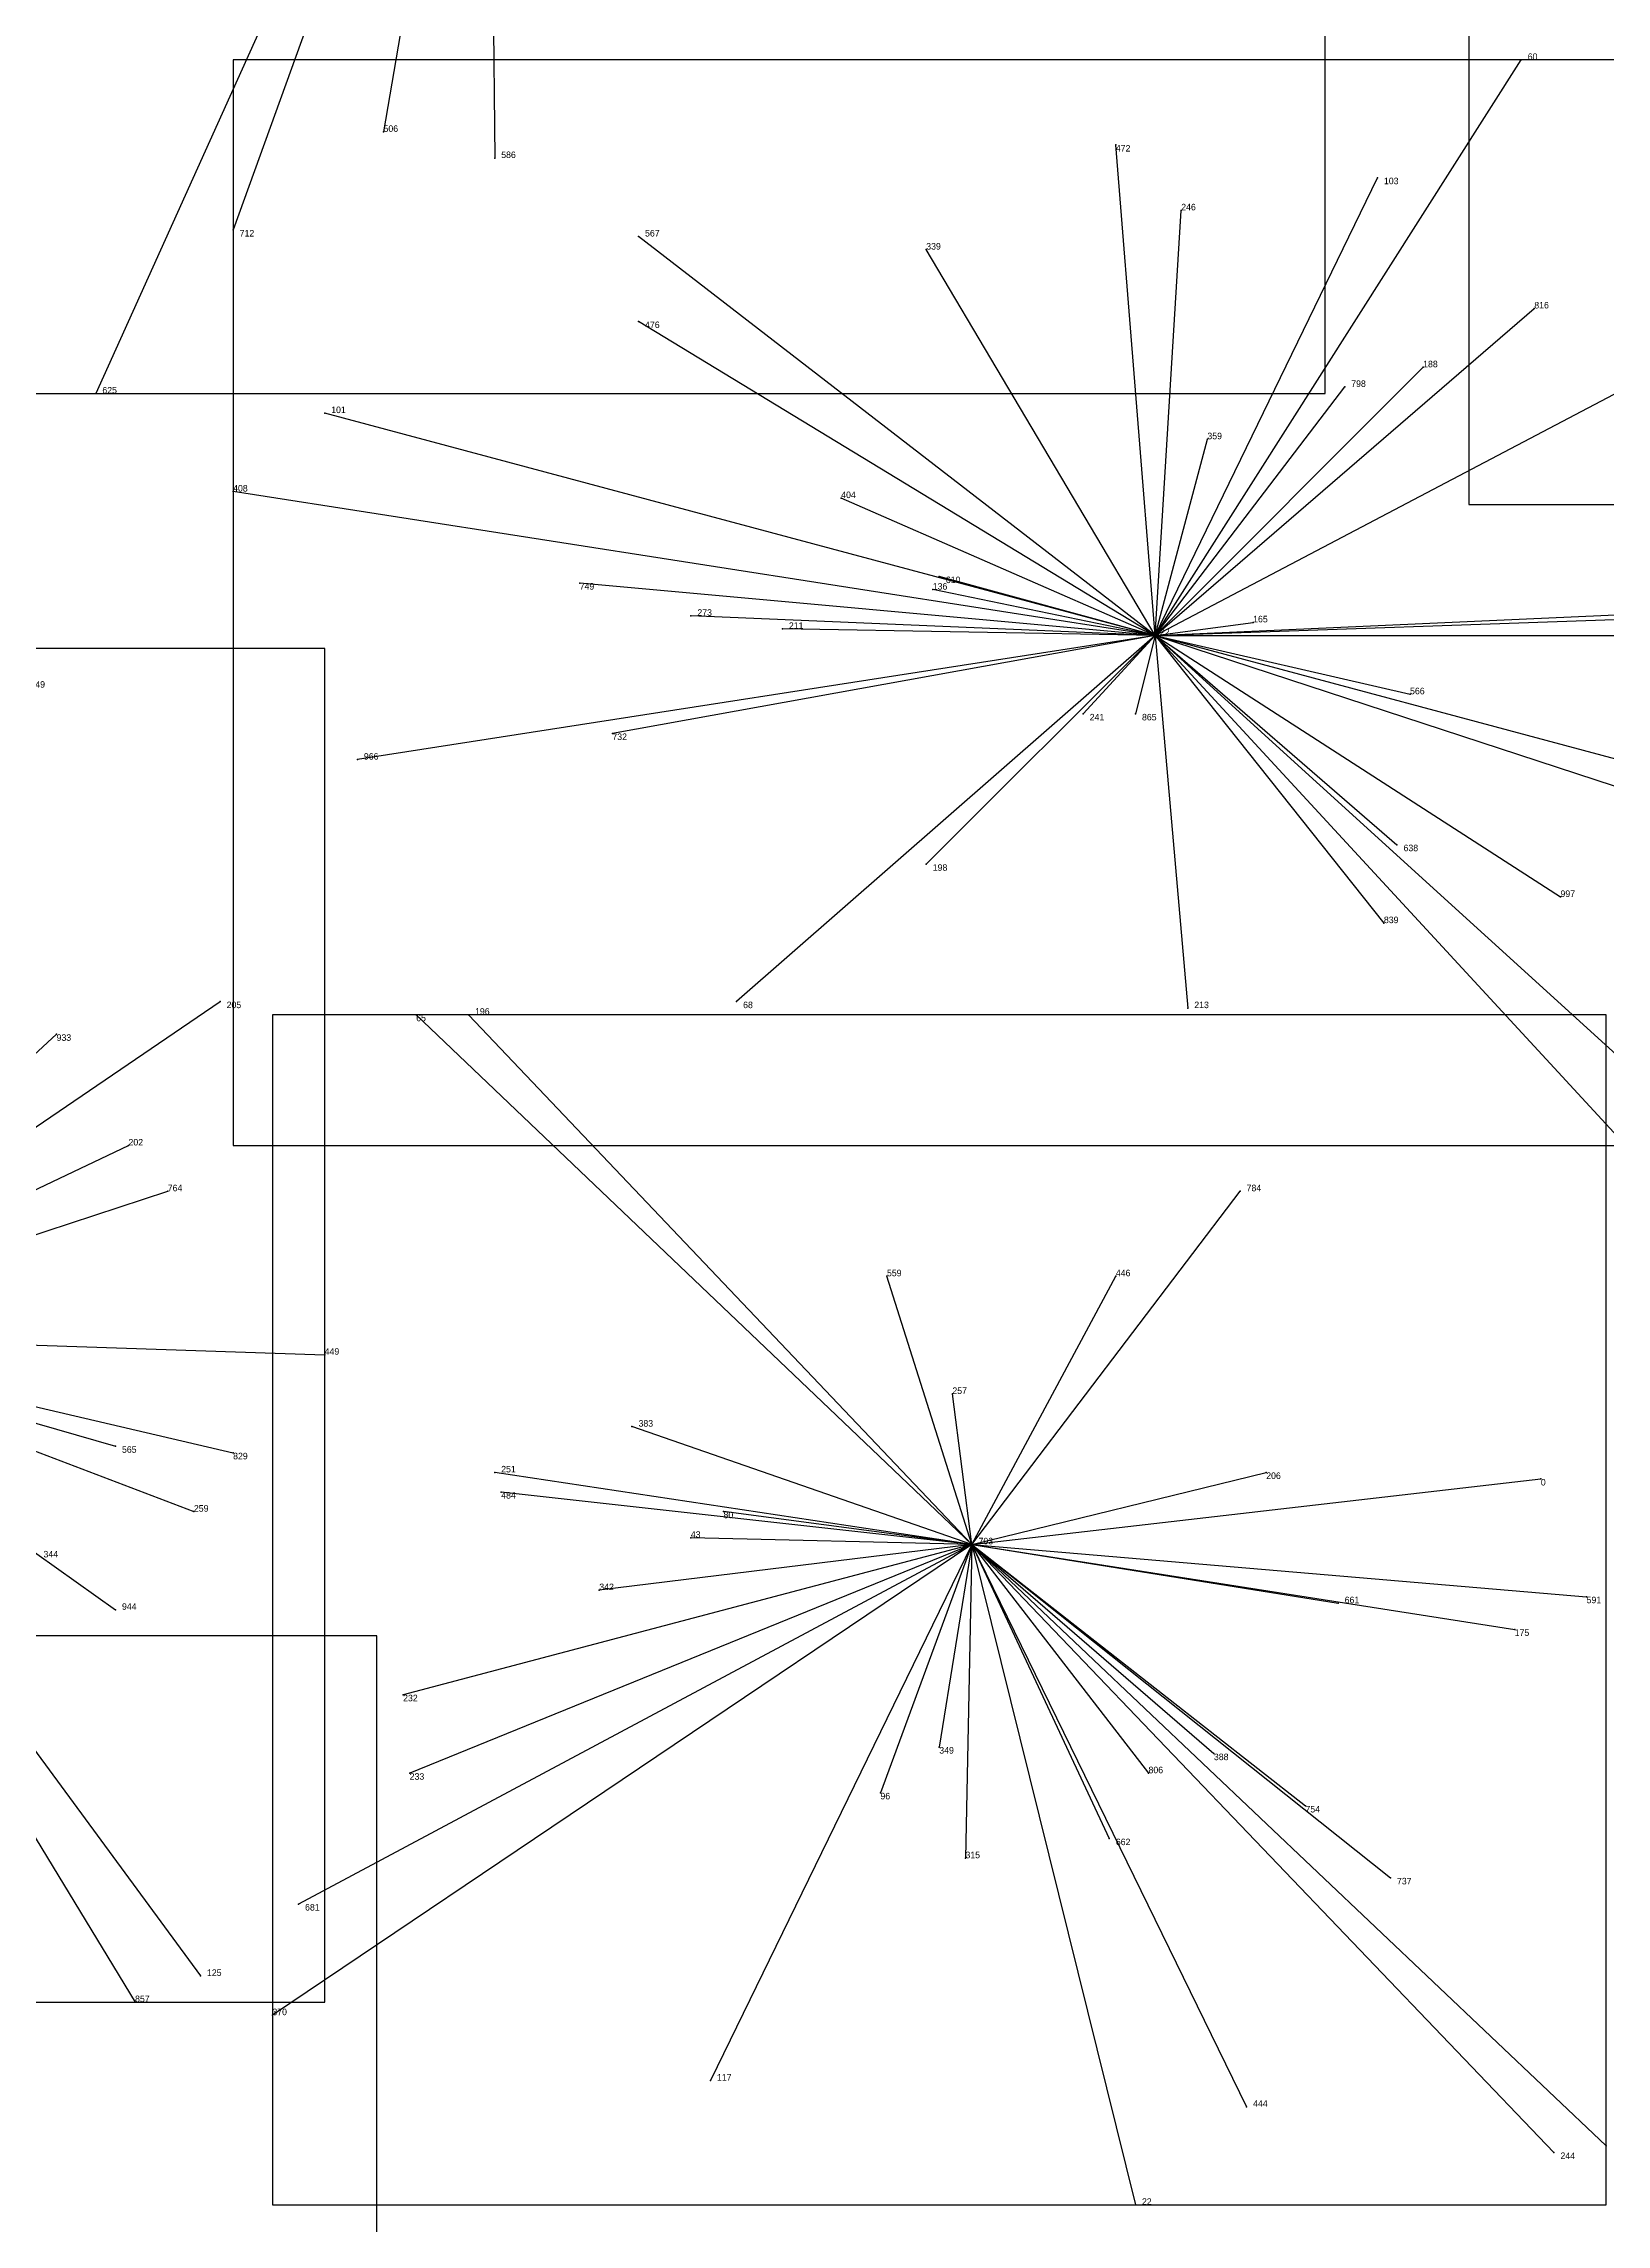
# Model space of a CAD drawing. Extents: x 0 to 1, y 0 to 1.
# Drawn here: x 0.516 to 0.755, y 0.266 to 0.5995 of the extents above; entities that cross this region are included whole.
import ezdxf

# ---------------------------------------------------------------- set-up
doc = ezdxf.new("R2010")
doc.units = 0
for name, color, linetype in [('Clients', 3, 'CONTINUOUS'), ('Facilities', 3, 'CONTINUOUS'), ('Facilities_lines', 3, 'CONTINUOUS'), ('Min_max_boxes', 1, 'CONTINUOUS'), ('Normals', 1, 'CONTINUOUS'), ('Source_points', 5, 'CONTINUOUS'), ('Text', 3, 'CONTINUOUS')]:
    doc.layers.add(name, color=color, linetype=linetype)

msp = doc.modelspace()

# ---------------------------------------------------------------- linework, layer by layer
at = {"layer": 'Clients', "color": 5}
for p in [(0.742, 0.597), (0.568, 0.586), (0.68, 0.584), (0.585, 0.582), (0.72, 0.579), (0.69, 0.574), (0.545, 0.571), (0.607, 0.57), (0.651, 0.568), (0.607, 0.557), (0.744, 0.559), (0.715, 0.547), (0.727, 0.55), (0.524, 0.546), (0.559, 0.543), (0.694, 0.539), (0.545, 0.531), (0.638, 0.53), (0.598, 0.517), (0.653, 0.518), (0.652, 0.516), (0.615, 0.512), (0.701, 0.511), (0.629, 0.51), (0.675, 0.497), (0.683, 0.497), (0.725, 0.5), (0.603, 0.494), (0.564, 0.49), (0.723, 0.477), (0.651, 0.474), (0.748, 0.469), (0.721, 0.465), (0.543, 0.453), (0.573, 0.451), (0.581, 0.451), (0.622, 0.453), (0.691, 0.452), (0.518, 0.448), (0.529, 0.431), (0.535, 0.424), (0.699, 0.424), (0.645, 0.411), (0.68, 0.411), (0.559, 0.399), (0.655, 0.393), (0.606, 0.388), (0.527, 0.385), (0.545, 0.384), (0.585, 0.381), (0.703, 0.381), (0.586, 0.378), (0.745, 0.38), (0.539, 0.375), (0.62, 0.375), (0.615, 0.371), (0.601, 0.363), (0.714, 0.361), (0.752, 0.362), (0.527, 0.36), (0.741, 0.357), (0.571, 0.347), (0.653, 0.339), (0.695, 0.338), (0.572, 0.335), (0.685, 0.335), (0.644, 0.332), (0.709, 0.33), (0.679, 0.325), (0.657, 0.322), (0.722, 0.319), (0.555, 0.315), (0.54, 0.304), (0.53, 0.3), (0.551, 0.298), (0.618, 0.288), (0.7, 0.284), (0.747, 0.277), (0.755, 0.278), (0.683, 0.269)]:
    msp.add_point(p, dxfattribs=at)
at = {"layer": 'Facilities', "color": 3}
for p in [(0.686, 0.509), (0.658, 0.37)]:
    msp.add_point(p, dxfattribs=at)
at = {"layer": 'Facilities_lines', "color": 3}
for p, q in [((0.584, 0.679), (0.524, 0.546)), ((0.584, 0.679), (0.545, 0.571)), ((0.584, 0.679), (0.568, 0.586)), ((0.584, 0.679), (0.585, 0.582)), ((0.686, 0.509), (0.742, 0.597)), ((0.686, 0.509), (0.68, 0.584)), ((0.686, 0.509), (0.72, 0.579)), ((0.686, 0.509), (0.69, 0.574)), ((0.686, 0.509), (0.607, 0.57)), ((0.686, 0.509), (0.651, 0.568)), ((0.686, 0.509), (0.607, 0.557)), ((0.686, 0.509), (0.783, 0.56)), ((0.686, 0.509), (0.744, 0.559)), ((0.686, 0.509), (0.727, 0.55)), ((0.686, 0.509), (0.715, 0.547)), ((0.686, 0.509), (0.559, 0.543)), ((0.686, 0.509), (0.694, 0.539)), ((0.686, 0.509), (0.545, 0.531)), ((0.686, 0.509), (0.638, 0.53)), ((0.686, 0.509), (0.598, 0.517)), ((0.686, 0.509), (0.653, 0.518)), ((0.686, 0.509), (0.652, 0.516)), ((0.686, 0.509), (0.615, 0.512)), ((0.686, 0.509), (0.801, 0.513)), ((0.686, 0.509), (0.775, 0.513)), ((0.686, 0.509), (0.701, 0.511)), ((0.686, 0.509), (0.564, 0.49)), ((0.686, 0.509), (0.603, 0.494)), ((0.686, 0.509), (0.622, 0.453)), ((0.686, 0.509), (0.629, 0.51)), ((0.686, 0.509), (0.651, 0.474)), ((0.686, 0.509), (0.675, 0.497)), ((0.686, 0.509), (0.683, 0.497)), ((0.686, 0.509), (0.763, 0.439)), ((0.686, 0.509), (0.758, 0.431)), ((0.686, 0.509), (0.691, 0.452)), ((0.686, 0.509), (0.725, 0.5)), ((0.686, 0.509), (0.723, 0.477)), ((0.686, 0.509), (0.721, 0.465)), ((0.686, 0.509), (0.798, 0.479)), ((0.686, 0.509), (0.799, 0.472)), ((0.686, 0.509), (0.821, 0.509)), ((0.686, 0.509), (0.748, 0.469)), ((0.468, 0.402), (0.543, 0.453)), ((0.658, 0.37), (0.573, 0.451)), ((0.658, 0.37), (0.581, 0.451)), ((0.468, 0.402), (0.518, 0.448)), ((0.468, 0.402), (0.529, 0.431)), ((0.468, 0.402), (0.535, 0.424)), ((0.658, 0.37), (0.699, 0.424)), ((0.658, 0.37), (0.645, 0.411)), ((0.658, 0.37), (0.68, 0.411)), ((0.468, 0.402), (0.54, 0.304)), ((0.468, 0.402), (0.539, 0.375)), ((0.468, 0.402), (0.559, 0.399)), ((0.468, 0.402), (0.527, 0.385)), ((0.468, 0.402), (0.545, 0.384)), ((0.468, 0.402), (0.53, 0.3)), ((0.468, 0.402), (0.527, 0.36)), ((0.658, 0.37), (0.655, 0.393)), ((0.658, 0.37), (0.606, 0.388)), ((0.658, 0.37), (0.585, 0.381)), ((0.658, 0.37), (0.703, 0.381)), ((0.658, 0.37), (0.586, 0.378)), ((0.658, 0.37), (0.745, 0.38)), ((0.658, 0.37), (0.62, 0.375)), ((0.658, 0.37), (0.615, 0.371)), ((0.658, 0.37), (0.551, 0.298)), ((0.658, 0.37), (0.555, 0.315)), ((0.658, 0.37), (0.571, 0.347)), ((0.658, 0.37), (0.572, 0.335)), ((0.658, 0.37), (0.601, 0.363)), ((0.658, 0.37), (0.618, 0.288)), ((0.658, 0.37), (0.644, 0.332)), ((0.658, 0.37), (0.653, 0.339)), ((0.658, 0.37), (0.657, 0.322)), ((0.658, 0.37), (0.683, 0.269)), ((0.658, 0.37), (0.7, 0.284)), ((0.658, 0.37), (0.741, 0.357)), ((0.658, 0.37), (0.695, 0.338)), ((0.658, 0.37), (0.752, 0.362)), ((0.658, 0.37), (0.714, 0.361)), ((0.658, 0.37), (0.679, 0.325)), ((0.658, 0.37), (0.747, 0.277)), ((0.658, 0.37), (0.755, 0.278)), ((0.658, 0.37), (0.722, 0.319)), ((0.658, 0.37), (0.709, 0.33)), ((0.658, 0.37), (0.685, 0.335))]:
    msp.add_line(p, q, dxfattribs=at)
at = {"layer": 'Min_max_boxes', "color": 1}
for p, q in [((0.712, 0.546), (0.712, 0.783)), ((0.712, 0.546), (0.712, 0.783)), ((0.734, 0.76), (0.734, 0.529)), ((0.734, 0.76), (0.734, 0.529)), ((0.821, 0.597), (0.545, 0.597)), ((0.545, 0.597), (0.545, 0.431)), ((0.821, 0.597), (0.545, 0.597)), ((0.545, 0.597), (0.545, 0.431)), ((0.545, 0.597), (0.545, 0.597)), ((0.497, 0.546), (0.712, 0.546)), ((0.497, 0.546), (0.712, 0.546)), ((0.712, 0.546), (0.712, 0.546)), ((0.734, 0.529), (0.998, 0.529)), ((0.734, 0.529), (0.998, 0.529)), ((0.734, 0.529), (0.734, 0.529)), ((0.559, 0.507), (0.296, 0.507)), ((0.559, 0.507), (0.296, 0.507)), ((0.559, 0.3), (0.559, 0.507)), ((0.559, 0.3), (0.559, 0.507)), ((0.559, 0.507), (0.559, 0.507)), ((0.755, 0.451), (0.551, 0.451)), ((0.551, 0.451), (0.551, 0.269)), ((0.755, 0.451), (0.551, 0.451)), ((0.551, 0.451), (0.551, 0.269)), ((0.551, 0.451), (0.551, 0.451)), ((0.755, 0.269), (0.755, 0.451)), ((0.755, 0.269), (0.755, 0.451)), ((0.755, 0.451), (0.755, 0.451)), ((0.545, 0.431), (0.821, 0.431)), ((0.545, 0.431), (0.821, 0.431)), ((0.545, 0.431), (0.545, 0.431)), ((0.567, 0.356), (0.256, 0.356)), ((0.567, 0.356), (0.256, 0.356)), ((0.567, 0.141), (0.567, 0.356)), ((0.567, 0.141), (0.567, 0.356)), ((0.567, 0.356), (0.567, 0.356)), ((0.296, 0.3), (0.559, 0.3)), ((0.296, 0.3), (0.559, 0.3)), ((0.559, 0.3), (0.559, 0.3)), ((0.551, 0.269), (0.755, 0.269)), ((0.551, 0.269), (0.755, 0.269)), ((0.551, 0.269), (0.551, 0.269)), ((0.755, 0.269), (0.755, 0.269))]:
    msp.add_line(p, q, dxfattribs=at)
at = {"layer": 'Normals', "color": 1}
for p, q in [((0.742, 0.597), (0.742, 0.597, 0.1)), ((0.568, 0.586), (0.568, 0.586, 0.1)), ((0.68, 0.584), (0.68, 0.584, 0.1)), ((0.585, 0.582), (0.585, 0.582, 0.1)), ((0.72, 0.579), (0.72, 0.579, 0.1)), ((0.69, 0.574), (0.69, 0.574, 0.1)), ((0.545, 0.571), (0.545, 0.571, 0.1)), ((0.607, 0.57), (0.607, 0.57, 0.1)), ((0.651, 0.568), (0.651, 0.568, 0.1)), ((0.607, 0.557), (0.607, 0.557, 0.1)), ((0.744, 0.559), (0.744, 0.559, 0.1)), ((0.715, 0.547), (0.715, 0.547, 0.1)), ((0.727, 0.55), (0.727, 0.55, 0.1)), ((0.524, 0.546), (0.524, 0.546, 0.1)), ((0.559, 0.543), (0.559, 0.543, 0.1)), ((0.694, 0.539), (0.694, 0.539, 0.1)), ((0.545, 0.531), (0.545, 0.531, 0.1)), ((0.638, 0.53), (0.638, 0.53, 0.1)), ((0.598, 0.517), (0.598, 0.517, 0.1)), ((0.653, 0.518), (0.653, 0.518, 0.1)), ((0.652, 0.516), (0.652, 0.516, 0.1)), ((0.615, 0.512), (0.615, 0.512, 0.1)), ((0.701, 0.511), (0.701, 0.511, 0.1)), ((0.629, 0.51), (0.629, 0.51, 0.1)), ((0.686, 0.509), (0.686, 0.509, 0.1)), ((0.675, 0.497), (0.675, 0.497, 0.1)), ((0.683, 0.497), (0.683, 0.497, 0.1)), ((0.725, 0.5), (0.725, 0.5, 0.1)), ((0.603, 0.494), (0.603, 0.494, 0.1)), ((0.564, 0.49), (0.564, 0.49, 0.1)), ((0.723, 0.477), (0.723, 0.477, 0.1)), ((0.651, 0.474), (0.651, 0.474, 0.1)), ((0.748, 0.469), (0.748, 0.469, 0.1)), ((0.721, 0.465), (0.721, 0.465, 0.1)), ((0.543, 0.453), (0.543, 0.453, 0.1)), ((0.573, 0.451), (0.573, 0.451, 0.1)), ((0.581, 0.451), (0.581, 0.451, 0.1)), ((0.622, 0.453), (0.622, 0.453, 0.1)), ((0.691, 0.452), (0.691, 0.452, 0.1)), ((0.518, 0.448), (0.518, 0.448, 0.1)), ((0.529, 0.431), (0.529, 0.431, 0.1)), ((0.535, 0.424), (0.535, 0.424, 0.1)), ((0.699, 0.424), (0.699, 0.424, 0.1)), ((0.645, 0.411), (0.645, 0.411, 0.1)), ((0.68, 0.411), (0.68, 0.411, 0.1)), ((0.559, 0.399), (0.559, 0.399, 0.1)), ((0.655, 0.393), (0.655, 0.393, 0.1)), ((0.606, 0.388), (0.606, 0.388, 0.1)), ((0.527, 0.385), (0.527, 0.385, 0.1)), ((0.545, 0.384), (0.545, 0.384, 0.1)), ((0.585, 0.381), (0.585, 0.381, 0.1)), ((0.703, 0.381), (0.703, 0.381, 0.1)), ((0.586, 0.378), (0.586, 0.378, 0.1)), ((0.745, 0.38), (0.745, 0.38, 0.1)), ((0.539, 0.375), (0.539, 0.375, 0.1)), ((0.62, 0.375), (0.62, 0.375, 0.1)), ((0.615, 0.371), (0.615, 0.371, 0.1)), ((0.658, 0.37), (0.658, 0.37, 0.1)), ((0.601, 0.363), (0.601, 0.363, 0.1)), ((0.714, 0.361), (0.714, 0.361, 0.1)), ((0.752, 0.362), (0.752, 0.362, 0.1)), ((0.527, 0.36), (0.527, 0.36, 0.1)), ((0.741, 0.357), (0.741, 0.357, 0.1)), ((0.571, 0.347), (0.571, 0.347, 0.1)), ((0.653, 0.339), (0.653, 0.339, 0.1)), ((0.695, 0.338), (0.695, 0.338, 0.1)), ((0.572, 0.335), (0.572, 0.335, 0.1)), ((0.685, 0.335), (0.685, 0.335, 0.1)), ((0.644, 0.332), (0.644, 0.332, 0.1)), ((0.709, 0.33), (0.709, 0.33, 0.1)), ((0.679, 0.325), (0.679, 0.325, 0.1)), ((0.657, 0.322), (0.657, 0.322, 0.1)), ((0.722, 0.319), (0.722, 0.319, 0.1)), ((0.555, 0.315), (0.555, 0.315, 0.1)), ((0.54, 0.304), (0.54, 0.304, 0.1)), ((0.53, 0.3), (0.53, 0.3, 0.1)), ((0.551, 0.298), (0.551, 0.298, 0.1)), ((0.618, 0.288), (0.618, 0.288, 0.1)), ((0.7, 0.284), (0.7, 0.284, 0.1)), ((0.747, 0.277), (0.747, 0.277, 0.1)), ((0.755, 0.278), (0.755, 0.278, 0.1)), ((0.683, 0.269), (0.683, 0.269, 0.1))]:
    msp.add_line(p, q, dxfattribs=at)
at = {"layer": 'Source_points', "color": 5}
for p in [(0.742, 0.597), (0.568, 0.586), (0.68, 0.584), (0.585, 0.582), (0.72, 0.579), (0.69, 0.574), (0.545, 0.571), (0.607, 0.57), (0.651, 0.568), (0.607, 0.557), (0.744, 0.559), (0.715, 0.547), (0.727, 0.55), (0.524, 0.546), (0.559, 0.543), (0.694, 0.539), (0.545, 0.531), (0.638, 0.53), (0.598, 0.517), (0.653, 0.518), (0.652, 0.516), (0.615, 0.512), (0.701, 0.511), (0.629, 0.51), (0.686, 0.509), (0.675, 0.497), (0.683, 0.497), (0.725, 0.5), (0.603, 0.494), (0.564, 0.49), (0.723, 0.477), (0.651, 0.474), (0.748, 0.469), (0.721, 0.465), (0.543, 0.453), (0.573, 0.451), (0.581, 0.451), (0.622, 0.453), (0.691, 0.452), (0.518, 0.448), (0.529, 0.431), (0.535, 0.424), (0.699, 0.424), (0.645, 0.411), (0.68, 0.411), (0.559, 0.399), (0.655, 0.393), (0.606, 0.388), (0.527, 0.385), (0.545, 0.384), (0.585, 0.381), (0.703, 0.381), (0.586, 0.378), (0.745, 0.38), (0.539, 0.375), (0.62, 0.375), (0.615, 0.371), (0.658, 0.37), (0.601, 0.363), (0.714, 0.361), (0.752, 0.362), (0.527, 0.36), (0.741, 0.357), (0.571, 0.347), (0.653, 0.339), (0.695, 0.338), (0.572, 0.335), (0.685, 0.335), (0.644, 0.332), (0.709, 0.33), (0.679, 0.325), (0.657, 0.322), (0.722, 0.319), (0.555, 0.315), (0.54, 0.304), (0.53, 0.3), (0.551, 0.298), (0.618, 0.288), (0.7, 0.284), (0.747, 0.277), (0.755, 0.278), (0.683, 0.269)]:
    msp.add_point(p, dxfattribs=at)

# ---------------------------------------------------------------- texts
at = {"layer": 'Text', "color": 3}
for s, p in [('60', (0.743, 0.597)), ('506', (0.568, 0.586)), ('472', (0.68, 0.583)), ('586', (0.586, 0.582)), ('103', (0.721, 0.578)), ('246', (0.69, 0.574)), ('712', (0.546, 0.57)), ('567', (0.608, 0.57)), ('339', (0.651, 0.568)), ('476', (0.608, 0.556)), ('816', (0.744, 0.559)), ('188', (0.727, 0.55)), ('625', (0.525, 0.546)), ('798', (0.716, 0.547)), ('101', (0.56, 0.543)), ('359', (0.694, 0.539)), ('408', (0.545, 0.531)), ('404', (0.638, 0.53)), ('749', (0.598, 0.516)), ('136', (0.652, 0.516)), ('610', (0.654, 0.517)), ('273', (0.616, 0.512)), ('211', (0.63, 0.51)), ('165', (0.701, 0.511)), ('922', (0.686, 0.509)), ('849', (0.514, 0.501)), ('566', (0.725, 0.5)), ('241', (0.676, 0.496)), ('865', (0.684, 0.496)), ('732', (0.603, 0.493)), ('966', (0.565, 0.49)), ('638', (0.724, 0.476)), ('198', (0.652, 0.473)), ('997', (0.748, 0.469)), ('839', (0.721, 0.465)), ('205', (0.544, 0.452)), ('65', (0.573, 0.45)), ('196', (0.582, 0.451)), ('68', (0.623, 0.452)), ('213', (0.692, 0.452)), ('933', (0.518, 0.447)), ('202', (0.529, 0.431)), ('764', (0.535, 0.424)), ('784', (0.7, 0.424)), ('559', (0.645, 0.411)), ('446', (0.68, 0.411)), ('449', (0.559, 0.399)), ('257', (0.655, 0.393)), ('383', (0.607, 0.388)), ('565', (0.528, 0.384)), ('829', (0.545, 0.383)), ('251', (0.586, 0.381)), ('206', (0.703, 0.38)), ('484', (0.586, 0.377)), ('0', (0.745, 0.379)), ('259', (0.539, 0.375)), ('80', (0.62, 0.374)), ('43', (0.615, 0.371)), ('703', (0.659, 0.37)), ('344', (0.516, 0.368)), ('342', (0.601, 0.363)), ('944', (0.528, 0.36)), ('661', (0.715, 0.361)), ('591', (0.752, 0.361)), ('175', (0.741, 0.356)), ('232', (0.571, 0.346)), ('349', (0.653, 0.338)), ('388', (0.695, 0.337)), ('233', (0.572, 0.334)), ('806', (0.685, 0.335)), ('96', (0.644, 0.331)), ('754', (0.709, 0.329)), ('662', (0.68, 0.324)), ('315', (0.657, 0.322)), ('737', (0.723, 0.318)), ('681', (0.556, 0.314)), ('125', (0.541, 0.304)), ('857', (0.53, 0.3)), ('370', (0.551, 0.298)), ('117', (0.619, 0.288)), ('444', (0.701, 0.284)), ('244', (0.748, 0.276)), ('22', (0.684, 0.269))]:
    msp.add_text(s, height=0.001, dxfattribs=at).set_placement(p)

doc.saveas('drawing.dxf')
